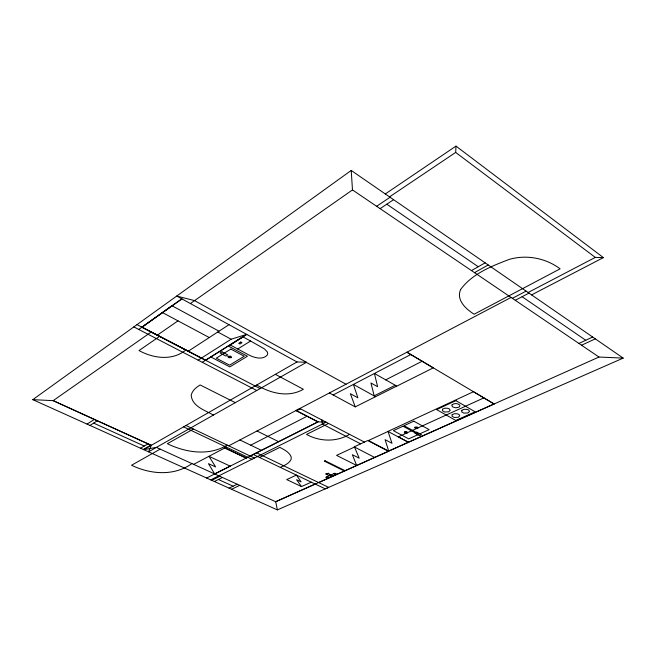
<?xml version="1.0" encoding="UTF-8"?>
<svg xmlns="http://www.w3.org/2000/svg" width="656" height="656" viewBox="0 0 656 656"><rect width="100%" height="100%" fill="white"/><g stroke="black" fill="none" stroke-linecap="round" stroke-linejoin="round"><path stroke-width="0.98" d="M389.516 196.874L455.682 152.422L455.986 146.099L603.397 257.603L531.59 294.897M32.8 399.643L277.349 509.901L623.2 358.102L351.222 170.445L32.8 399.643L53.169 400.652L151.306 445.326L148.535 451.836L306.516 362.301L194.57 300.62L176.726 296.045L296.996 361.948L306.516 362.301M374.658 457.453L354.166 446.851L367.778 440.529L388.409 451.303L318.677 482.586M138.752 329.451L181.753 298.8M182.007 298.939L141.934 327.18L205.574 360.242L246.746 334.421M190.404 303.539L352.477 189.912L351.222 170.445M151.233 332.01L53.169 400.652L151.29 445.334M157.309 335.167L178.03 320.833M159.613 336.364L139.031 350.542C153.299 358.455 172.43 361.038 185.853 350.001M385.293 193.955L455.986 146.099M376.634 206.287L390.082 197.259M380.119 208.657L393.584 199.678M188.256 351.222L229.001 324.687M87.043 424.104L94.349 419.405M90.003 425.441L97.326 420.767M198.12 360.169L231.125 339.218L246.672 334.371L202.278 362.325M237.734 349.008L250.592 341.03L264.442 348.91L267.197 351.796L267.73 353.436L267.246 355.109C262.277 360.365 253.954 357.618 248.386 354.724L230.223 344.974L243.032 336.913L250.592 341.03M140.474 448.204L148.026 443.858M143.262 449.458L150.831 445.129M296.996 361.948L143.721 449.663L156.366 447.4L275.725 501.742L598.961 357.036L623.2 358.102M471.451 270.575L485.137 262.843M193.43 429.024L167.37 443.718C185.796 452.648 208.87 456.232 227.173 445.088M160.179 449.139L131.536 465.243C150.454 474.419 174.086 476.354 191.921 463.587M474.526 272.658L488.212 264.967M228.747 445.834L256.972 430.992L278.652 441.685M193.635 464.366L226.484 447.08M257.021 431.017L295.946 410.549L317.881 421.906L250.133 456.01M511.073 297.447L299.48 408.688L300.063 408.991M296.692 410.763L300.432 408.803M512.369 298.324L526.112 291.116M528.121 292.502L595.287 257.398L603.397 257.603M333.15 394.978L410.812 354.511M515.272 300.284L529.015 293.117M250.731 445.178L306.992 416.265M385.712 379.857L422.136 361.243M247.845 457.216L246.148 458.068L224.803 447.958M206.632 478.027L318.094 421.841L326.163 422.185L210.748 479.88M374.117 395.88L395.24 385.277M396.708 386.105L355.216 406.884L329.41 392.96M211.773 480.34L219.858 476.305M259.563 457.478L279.858 447.376C284.22 449.737 289.501 452.148 291.248 457.158L291.092 459.421C289.058 463.702 284.261 465.424 280.292 467.384M328.599 423.448L306.532 434.428C319.759 441.734 336.471 442.193 349.591 434.362M214.34 481.504L222.441 477.478M229.059 488.138L237.21 484.21M231.576 489.269L239.735 485.358M354.527 447.039L336.577 455.371L356.667 465.465L352.346 454.698L359.193 458.175L354.494 447.056M578.912 343.441L592.68 337.053M581.536 345.22L595.312 338.865M483.857 397.889L398.331 436.83L408.442 442.234M301.506 486.572L296.586 479.741L301.104 481.889L296.422 475.092L286.713 479.585L301.506 486.572L311.256 482.185M329.287 475.157L330.066 474.805M329.911 475.461L325.737 477.33L327.746 478.298M330.698 475.108L334.929 473.206L336.938 474.198M388.245 451.213L494.165 403.965L406.917 352.206L433.288 367.868L396.782 386.146L374.404 373.436L377.626 386.728L370.952 382.989L374.223 395.945M275.668 501.717L315.216 484.062M218.374 479.495L233.118 486.178M93.644 423.112L144.238 446.039M224.893 447.958L246.238 458.06M183.598 426.851L251.953 459.282M185.976 425.482L254.413 458.052M256.635 452.82L328.672 487.375L325.269 488.868L253.314 454.493M239.916 439.963L261.4 450.328M326.663 476.912L328.664 477.888M331.911 476.436L326.188 474.395L325.835 473.673L328.566 473.32L329.87 474.706L332.699 476.084M333.937 473.657L335.97 474.624M213.454 415.043C205.098 410.385 191.88 406.31 191.199 395.092C192.331 390.476 196.259 387.335 200.129 384.949L235.299 402.661M201.417 358.061L141.934 327.18L171.954 305.729L219.014 331.19M318.094 421.841L295.946 410.377L299.677 408.409L364.433 442.087M360.62 443.858L322.391 424.071L321.858 419.947M133.84 326.909L256.75 390.5M256.758 384.982C270.485 393.395 288.615 397.872 303.359 389.279L275.34 374.346M137.022 324.63L260.129 388.59M210.822 356.962L229.83 366.901L247.402 356.241L228.247 345.991M162.417 312.535L209.248 337.545M408.401 442.324L387.991 431.402L473.476 391.714L494.124 403.998M217.759 332.002L231.125 339.218M306.36 362.391L346.015 384.236M375.576 396.691L353.387 384.408L357.889 397.815L350.361 393.707L355.249 406.868M352.477 189.912L598.961 357.036M386.81 204.196L478.249 266.738M522.102 296.725L585.759 340.259M455.682 152.422L595.287 257.398M275.725 501.742L277.349 509.901M326.253 474.099L328.648 473.37L326.253 474.099M228.813 356.602L229.272 357.43L230.682 357.34L230.223 356.511L228.813 356.602M228.108 356.323L227.96 356.905L228.919 357.774L231.388 357.618L231.543 357.036L230.584 356.159L228.108 356.323M460.635 289.509C455.912 300.046 466.031 309.124 474.124 314.224L560.117 268.829C545.743 258.079 526.555 254.38 509.269 259.391C491.623 266.123 472.041 273.79 460.635 289.509M442.521 409.229L442.447 410.779L444.588 412.001L448.671 411.861L450.213 410.328L449.393 408.967L447.818 408.303L444.784 408.18L442.521 409.229M452.173 404.777L451.82 405.547L452.648 406.917L455.731 407.802L458.921 407.179L459.922 405.884L459.684 405.08C457.814 403.178 454.206 403.079 452.173 404.777M452.14 414.715L452.05 416.24L454.165 417.446L458.224 417.314L459.782 415.806L458.987 414.469L457.429 413.813L454.411 413.682L452.14 414.715M461.808 410.336L461.685 411.886L463.808 413.108L467.908 412.968L469.507 411.435L468.72 410.074L467.154 409.41L464.12 409.287L461.808 410.336M405.187 432.189C405.515 434.338 408.426 431.353 405.187 432.189M404.588 431.96L404.309 432.435L405.014 433.157L406.966 433.247L407.663 432.583L406.958 431.853L404.588 431.96M415.592 427.441C415.888 429.623 418.881 426.597 415.592 427.441M414.986 427.204L414.699 427.687L415.396 428.425L417.372 428.507L418.093 427.835L417.388 427.097L414.986 427.204M334.724 474.378L334.314 474.255L334.724 474.378M327.705 477.33L328.279 477.297L327.705 477.33M221.933 351.829L220.08 352.994L225.894 356.069L227.755 354.912L221.933 351.829M240.744 342.03L238.71 343.309L239.981 343.99L242.023 342.719L240.744 342.03M230.83 349.082L216.283 358.176L229.608 365.154L244.237 356.249L230.83 349.082M230.182 466.129L214.676 473.944L208.444 463.644L215.627 466.941L208.961 456.305L230.215 466.137M325.097 460.766L324.359 461.111L344.367 471.016L345.113 470.68L325.097 460.766M388.049 431.427L368.451 440.529L388.713 451.107L385.097 439.651L392.001 443.3L388.016 431.443M455.912 400.644L436.625 409.59L455.789 420.471L475.141 411.82L455.912 400.644M413.797 421.168L403.989 425.711L419.315 434.059L429.147 429.639L413.797 421.168M403.005 426.195L393.387 430.648L408.68 438.872L418.323 434.534L403.005 426.195M416.822 432.189L414.772 433.108L419.496 435.682L421.546 434.764L416.822 432.189"/></g></svg>
